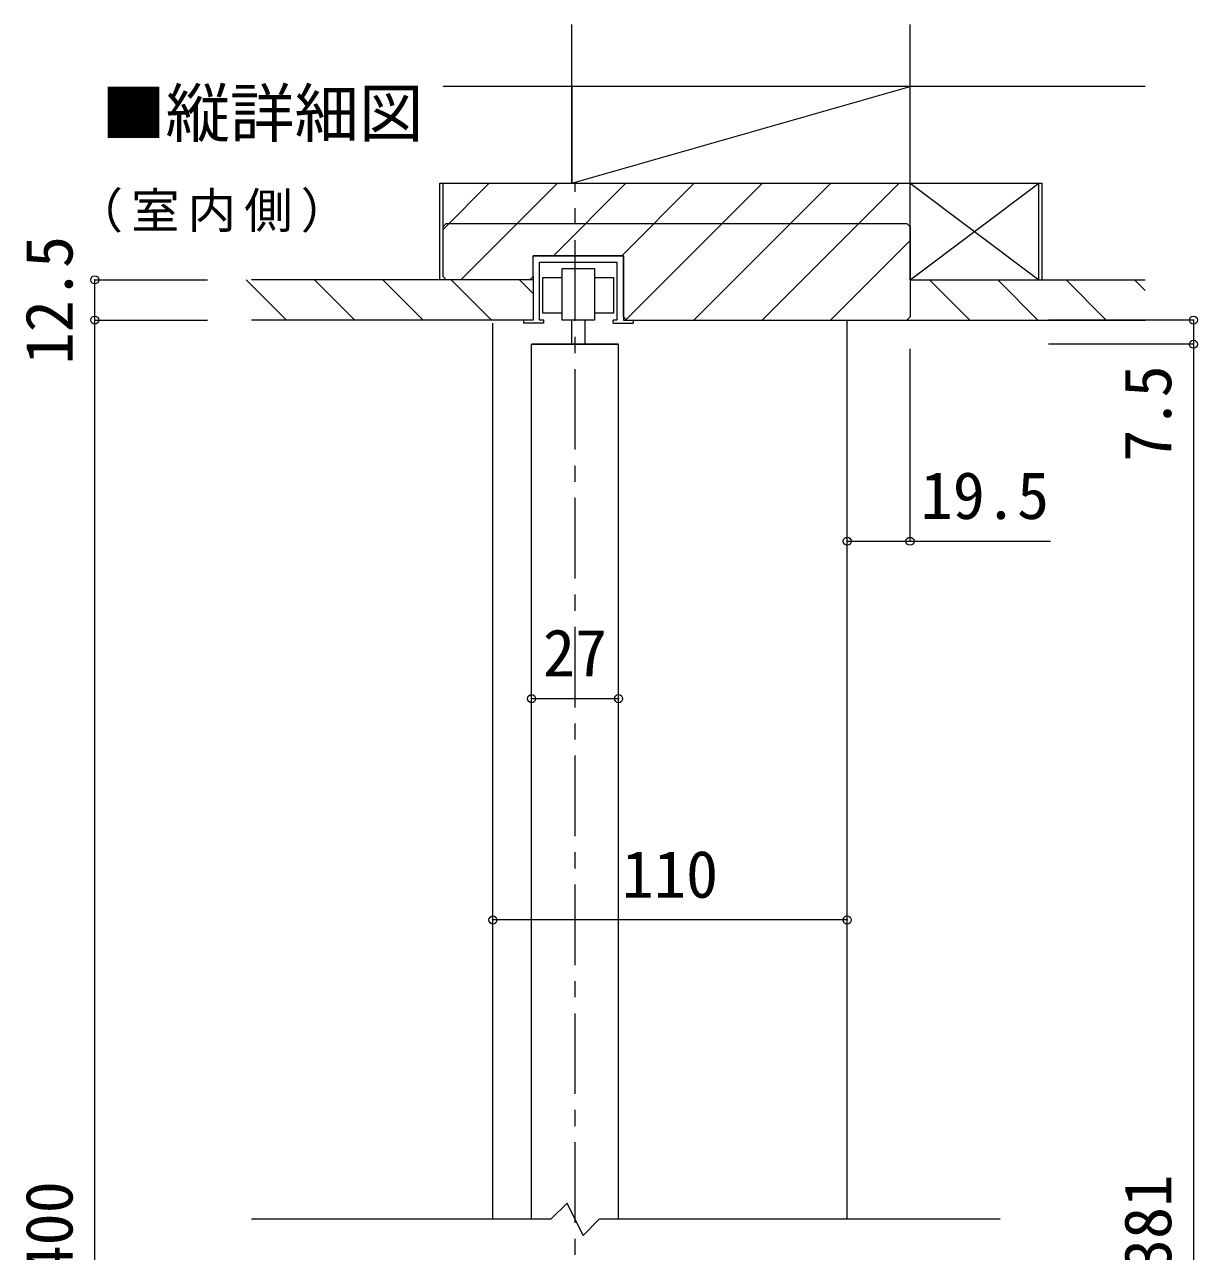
# Model space of a CAD drawing. Units: millimetres on the paper, with parts at other scales. Extents: x -489 to 198, y -138 to 282.
# Drawn here: x -79.3 to -6.4, y -38.6 to 37.6 of the extents above; entities that cross this region are included whole.
import ezdxf
from ezdxf.enums import TextEntityAlignment as Align

# ---------------------------------------------------------------- set-up
doc = ezdxf.new("R2010")
doc.units = ezdxf.units.MM
doc.header["$PDMODE"] = 32
doc.header["$PDSIZE"] = 0.5
doc.linetypes.add('CHAIN1', pattern=[8, 5, -1, 1, -1])
doc.linetypes.add('DASHED1', pattern=[1.8, 1.2, -0.6])
for name, color, linetype, lineweight in [('0-1_通り芯', 4, 'CHAIN1', 9), ('0-3_仕上げ', 2, 'Continuous', 9), ('0-4_枠', 3, 'Continuous', 9), ('0-6_扉', 6, 'Continuous', 9), ('0-7_金物', 7, 'Continuous', 9), ('0-A_文字', 7, 'Continuous', 9), ('0-B_寸法', 7, 'Continuous', 9), ('0-C_ハッチ', 4, 'DASHED1', 9)]:
    doc.layers.add(name, color=color, linetype=linetype, lineweight=lineweight)
doc.styles.add('ＭＳ ゴシック', font='')
doc.styles.get('ＭＳ ゴシック').set_extended_font_data('MS Gothic')

msp = doc.modelspace()

# ---------------------------------------------------------------- linework, layer by layer
at = {"layer": '0-1_通り芯'}
msp.add_line((-45.069, -108.794), (-45.069, 27.75), dxfattribs=at)
at = {"layer": '0-3_仕上げ'}
for p, q in [((-45.269, 27.75), (-45.269, 37.601)), ((-24.269, 27.75), (-24.269, 37.601)), ((-9.669, 33.75), (-53.269, 33.75)), ((-53.469, 27.75), (-24.269, 27.75)), ((-26.269, 27.75), (-16.069, 27.75)), ((-16.069, 21.75), (-16.069, 27.75)), ((-47.669, 21.75), (-65.169, 21.75)), ((-24.269, 21.75), (-9.669, 21.75)), ((-47.669, 19.25), (-65.169, 19.25)), ((-24.469, 19.25), (-9.669, 19.25))]:
    msp.add_line(p, q, dxfattribs=at)
at = {"layer": '0-4_枠'}
for p, q in [((-53.469, 21.75), (-53.469, 27.75)), ((-53.269, 21.95), (-53.269, 27.75)), ((-53.269, 25.05), (-53.069, 25.25)), ((-53.069, 25.25), (-24.469, 25.25)), ((-24.469, 25.25), (-24.269, 25.05)), ((-24.269, 25.05), (-24.269, 19.45)), ((-42.069, 23.25), (-47.669, 23.25)), ((-42.069, 19.45), (-42.069, 23.25)), ((-53.269, 21.95), (-53.069, 21.75)), ((-47.869, 21.75), (-47.669, 21.95)), ((-41.869, 19.25), (-42.069, 19.45)), ((-41.869, 19.25), (-24.469, 19.25)), ((-24.469, 19.25), (-24.269, 19.45))]:
    msp.add_line(p, q, dxfattribs=at)
at = {"layer": '0-4_枠', "color": 4}
for p, q in [((-50.169, -36.578), (-50.169, 19.05)), ((-28.169, -36.578), (-28.169, 19.25))]:
    msp.add_line(p, q, dxfattribs=at)
at = {"layer": '0-6_扉'}
for p, q in [((-47.769, -36.578), (-47.769, 17.75)), ((-42.369, -36.578), (-42.369, 17.75))]:
    msp.add_line(p, q, dxfattribs=at)
at = {"layer": '0-6_扉', "color": 2}
for p, q in [((-46.569, -36.578), (-65.169, -36.578)), ((-18.669, -36.578), (-43.569, -36.578))]:
    msp.add_line(p, q, dxfattribs=at)
msp.add_lwpolyline([(-43.569, -36.578), (-44.569, -37.578), (-45.569, -35.578), (-46.569, -36.578)], dxfattribs=at)
at = {"layer": '0-7_金物', "color": 3}
for p, q in [((-47.669, 21.95), (-47.669, 23.25)), ((-42.369, 17.75), (-47.769, 17.75)), ((-44.469, 17.75), (-45.269, 17.75))]:
    msp.add_line(p, q, dxfattribs=at)
at = {"layer": '0-7_金物'}
for p, q in [((-47.269, 22.85), (-42.469, 22.85)), ((-47.269, 19.25), (-47.269, 22.85)), ((-42.469, 22.85), (-42.469, 19.25)), ((-47.669, 21.95), (-47.669, 19.25)), ((-43.869, 21.89), (-42.675, 21.89)), ((-42.675, 21.89), (-42.675, 19.69)), ((-48.269, 19.25), (-48.269, 19.05)), ((-47.669, 19.25), (-48.269, 19.25)), ((-47.01, 19.05), (-48.269, 19.05)), ((-45.869, 19.69), (-47.075, 19.69)), ((-43.869, 19.25), (-45.869, 19.25)), ((-45.269, 17.75), (-45.269, 19.25)), ((-44.469, 19.25), (-44.469, 17.75)), ((-42.675, 19.69), (-43.869, 19.69)), ((-42.703, 19.05), (-42.703, 19.25)), ((-42.469, 19.25), (-42.703, 19.25)), ((-42.703, 19.05), (-41.469, 19.05)), ((-42.069, 19.25), (-41.469, 19.25)), ((-41.469, 19.25), (-41.469, 19.05))]:
    msp.add_line(p, q, dxfattribs=at)
at = {"layer": '0-7_金物', "color": 6}
msp.add_line((-47.769, 17.75), (-42.369, 17.75), dxfattribs=at)
at = {"layer": '0-7_金物'}
for points in [[(-47.669, 23.25), (-42.069, 23.25), (-42.069, 19.25)], [(-45.869, 19.25), (-45.869, 22.45), (-43.869, 22.45), (-43.869, 19.25)], [(-47.075, 19.69), (-47.075, 21.89), (-45.869, 21.89)], [(-47.01, 19.05), (-47.01, 19.25), (-47.269, 19.25)]]:
    msp.add_lwpolyline(points, dxfattribs=at)
at = {"layer": '0-B_寸法'}
for p, q in [((-45.269, 33.75), (-45.269, 27.75)), ((-45.269, 27.75), (-24.269, 33.75)), ((-24.269, 21.75), (-16.269, 27.75)), ((-24.269, 27.75), (-16.269, 21.75)), ((-24.269, 21.75), (-24.269, 27.75)), ((-16.269, 21.75), (-16.269, 27.75))]:
    msp.add_line(p, q, dxfattribs=at)
at = {"layer": '0-B_寸法', "color": 4}
for p, q in [((-74.896, 19.25), (-74.896, 21.75)), ((-74.896, 21.75), (-67.896, 21.75)), ((-74.896, -103.6), (-74.896, 19.25)), ((-74.896, 19.25), (-67.896, 19.25)), ((-6.669, 19.25), (-15.669, 19.25)), ((-6.669, 19.25), (-6.669, 17.75)), ((-6.669, 17.75), (-15.669, 17.75)), ((-6.669, 17.75), (-6.669, -101.3)), ((-28.169, 5.52), (-28.169, 17.459)), ((-24.269, 5.52), (-24.269, 17.459)), ((-28.169, 5.52), (-15.554, 5.52)), ((-47.769, -4.255), (-42.369, -4.255)), ((-28.169, -17.997), (-50.169, -17.997))]:
    msp.add_line(p, q, dxfattribs=at)
at = {"layer": '0-B_寸法'}
for p in [(-74.896, 21.75), (-74.896, 19.25), (-6.669, 19.25), (-6.669, 17.75), (-28.169, 5.52), (-24.269, 5.52), (-47.769, -4.255), (-42.369, -4.255), (-50.169, -17.997), (-28.169, -17.997)]:
    msp.add_point(p, dxfattribs=at)
at = {"layer": '0-C_ハッチ', "linetype": 'Continuous'}
for p, q in [((-50.4, 27.75), (-53.269, 24.88)), ((-46.157, 27.75), (-52.157, 21.75)), ((-41.914, 27.75), (-46.414, 23.25)), ((-37.672, 27.75), (-42.172, 23.25)), ((-29.186, 27.75), (-35.186, 21.75)), ((-24.944, 27.75), (-33.444, 19.25)), ((-24.269, 24.182), (-29.201, 19.25)), ((-62.992, 19.25), (-65.492, 21.75)), ((-58.749, 19.25), (-61.249, 21.75)), ((-54.506, 19.25), (-57.006, 21.75)), ((-50.264, 19.25), (-52.764, 21.75)), ((-47.669, 20.898), (-48.521, 21.75)), ((-35.186, 21.75), (-37.686, 19.25)), ((-20.565, 19.25), (-23.065, 21.75)), ((-16.323, 19.25), (-18.823, 21.75)), ((-12.08, 19.25), (-14.58, 21.75)), ((-9.669, 21.082), (-10.337, 21.75))]:
    msp.add_line(p, q, dxfattribs=at)
msp.add_lwpolyline([(-33.429, 27.75), (-39.429, 21.75), (-41.929, 19.25)], dxfattribs=at)

# ---------------------------------------------------------------- texts
at = {"layer": '0-A_文字', "style": 'ＭＳ ゴシック'}
msp.add_text('■縦詳細図', height=2.933, dxfattribs=at).set_placement((-74.496, 29.75), align=Align.BOTTOM_LEFT)
at = {"layer": '0-A_文字', "insert": (-76.146, 24.669), "char_height": 2.199, "attachment_point": 7, "style": 'ＭＳ ゴシック'}
msp.add_mtext('\\T1.17;（室内側）', dxfattribs=at)
at = {"layer": '0-B_寸法', "style": 'ＭＳ ゴシック'}
for s, p in [('12.5', (-75.396, 16.5)), ('7.5', (-7.169, 10.457)), ('DH=2,381', (-7.169, -49.775)), ('CH=2,400', (-75.396, -50.175))]:
    msp.add_text(s, height=2.933, rotation=90, dxfattribs=at).set_placement(p, align=Align.BOTTOM_LEFT)
for s, p in [('19.5', (-23.611, 6.02)), ('27', (-47.069, -3.755)), ('110', (-42.169, -17.497))]:
    msp.add_text(s, height=2.933, dxfattribs=at).set_placement(p, align=Align.BOTTOM_LEFT)

doc.saveas('drawing.dxf')
